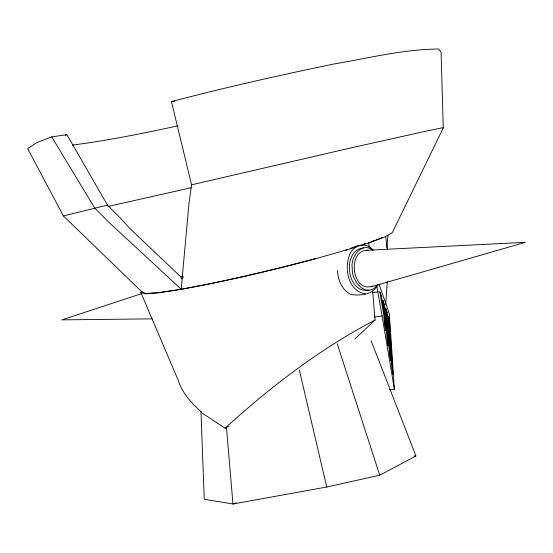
<?xml version="1.0" encoding="UTF-8"?>
<svg xmlns="http://www.w3.org/2000/svg" width="553" height="553" viewBox="0 0 553 553"><rect width="100%" height="100%" fill="white"/><g stroke="black" fill="none" stroke-linecap="round" stroke-linejoin="round"><path stroke-width="0.83" d="M385.704 304.489L387.273 281.47M386.83 247.606L387.985 235.06M359.637 245.732L370.351 242.338L385.711 236.511L392.277 232.647L443.257 127.978L441.1 52.307L438.702 49.01C403.552 49.279 369.176 58.017 334.689 63.844C279.991 75.139 225.479 87.422 171.444 101.586L191.58 184.799L188.932 203.808L181.177 289.254C226.633 281 271.613 270.313 316.254 258.458M377.727 284.546C373.662 294.721 360.508 295.91 351.155 294.542C341.989 290.436 337.966 279.97 337.385 270.521M377.492 284.629C366.826 299.678 351.183 281.076 352.268 268.426C350.236 257.47 361.303 241.149 372.77 250.198M354.867 338.982L375.038 320.076L372.674 290.933M142.135 291.514L140.835 292.475L178.322 380.547C182.538 394.095 192.555 404.008 202.681 413.381L225.078 428.222C270.687 386.699 320.242 348.646 375.038 320.076M371.153 286.807L525.35 242.332L366.273 250.295C346.731 252.071 352.614 293.449 372.328 286.074M200.96 411.28L204.257 499.276L232.958 503.99L326.747 487.013L379.717 475.214L415.925 455.99L371.049 340.537M225.078 428.222L228.928 426.335M51.719 136.881L36.851 142.591L27.65 148.584L63.401 215.933L142.114 292.102L146.02 293.519L159.181 292.599L181.163 289.26L108.637 222.043L94.625 207.942L51.719 136.881L66.885 134.656L107.469 205.108L121.39 219.126L129.962 228.624L182.504 278.477M368.63 242.822L375.183 240.334M375.971 240.037L382.254 237.645M65.309 135.25L66.885 134.656M236.214 502.836L232.958 503.99L226.488 427.593M181.508 277.281L183.098 276.749M181.156 277.945L182.739 277.419M181.301 278L182.925 277.461M181.204 277.627L182.836 277.088M141.768 293.588L61.846 319.876L152.262 318.839M345.438 250.322L355.095 247.267M346.717 249.832L315.258 258.845L280.565 267.804L244.398 276.396L210.064 283.82L180.631 289.433L158.49 292.814L145.073 293.795L140.835 292.475M63.401 215.933L107.469 205.108M372.798 241.239L374.008 240.949M191.58 184.799L350.92 147.914L425.679 131.22L441.778 127.895L443.257 127.978M191.919 187.55L107.946 206.49M178.018 125.835C143.013 133.335 107.89 140.593 72.346 145.073M368.969 290.007C346.724 294.673 341.484 250.219 363.349 247.965M181.343 277.012L182.953 276.714M363.791 243.838L365.478 243.534M350.284 248.477L356.982 245.836L361.185 245.249M372.376 292.737L378.141 291.853M374.409 317.056L382.088 315.984L394.386 389.257L389.326 389.747M171.444 101.586L174.693 101.164M414.204 455.942L415.925 455.99M365.367 293.857C348.964 291.5 344.305 270.051 349.047 256.474C351.521 245.726 366.21 240.603 373.13 250.267M366.273 250.295L367.911 250.689M379.068 284.304L389.305 313.599L394.386 389.257M337.226 343.745L379.717 475.214M299.353 370.151L326.747 487.013M376.773 285.86L382.088 315.984M385.628 236.497L387.515 249.956M368.775 242.933L369.121 247.219M381.349 295.959L379.793 291.597L383.823 315.41L384.307 322.572L385.641 330.583L384.598 315.155L381.349 295.959M384.349 304.371L382.863 300.217L385.351 314.906L386.934 338.395L388.199 346.012L386.091 314.664L384.349 304.371M387.204 312.376L385.794 308.422L386.81 314.429L389.436 353.443L390.639 360.687L387.204 312.376M389.291 320.104L388.351 316.275L391.814 367.759L392.962 374.664L389.291 320.104"/></g></svg>
